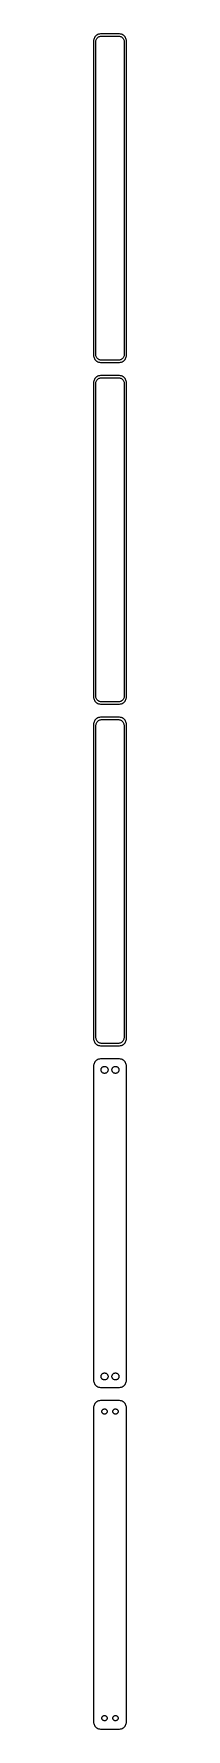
# Model space of a CAD drawing. Header units: metres. Extents: x -11 to 11, y 824 to 1984.
import ezdxf

# ---------------------------------------------------------------- set-up
doc = ezdxf.new("R2010")
doc.units = ezdxf.units.M

msp = doc.modelspace()

# ---------------------------------------------------------------- linework, layer by layer
for p, q in [((-11.2106, 1980.13), (-11.25, 1979.5)), ((-11.25, 1979.5), (-11.25, 1764.5)), ((-11.0929, 1980.74), (-11.2106, 1980.13)), ((-10.8989, 1981.34), (-11.0929, 1980.74)), ((-10.6315, 1981.91), (-10.8989, 1981.34)), ((-10.2951, 1982.44), (-10.6315, 1981.91)), ((-9.89484, 1982.92), (-10.2951, 1982.44)), ((-9.43712, 1983.35), (-9.89484, 1982.92)), ((-9.75, 1979), (-9.71844, 1979.5)), ((-9.75, 1765), (-9.75, 1979)), ((-9.71844, 1979.5), (-9.62433, 1979.99)), ((-9.62433, 1979.99), (-9.4691, 1980.47)), ((-9.4691, 1980.47), (-9.25522, 1980.93)), ((-8.92912, 1983.72), (-9.43712, 1983.35)), ((-9.25522, 1980.93), (-8.98605, 1981.35)), ((-8.98605, 1981.35), (-8.66586, 1981.74)), ((-8.37889, 1984.02), (-8.92912, 1983.72)), ((-8.66586, 1981.74), (-8.29968, 1982.08)), ((-7.79507, 1984.26), (-8.37889, 1984.02)), ((-8.29968, 1982.08), (-7.8933, 1982.38)), ((-7.8933, 1982.38), (-7.45311, 1982.62)), ((-7.1869, 1984.41), (-7.79507, 1984.26)), ((-7.45311, 1982.62), (-6.98605, 1982.8)), ((-6.56395, 1984.49), (-7.1869, 1984.41)), ((-6.98605, 1982.8), (-6.49951, 1982.93)), ((6.56395, 1984.49), (-6.56395, 1984.49)), ((-6.49951, 1982.93), (-6.00116, 1982.99)), ((-6.00116, 1982.99), (6.00116, 1982.99)), ((6.00116, 1982.99), (6.49951, 1982.93)), ((6.49951, 1982.93), (6.98605, 1982.8)), ((7.1869, 1984.41), (6.56395, 1984.49)), ((6.98605, 1982.8), (7.45311, 1982.62)), ((7.79507, 1984.26), (7.1869, 1984.41)), ((7.45311, 1982.62), (7.8933, 1982.38)), ((8.37889, 1984.02), (7.79507, 1984.26)), ((7.8933, 1982.38), (8.29968, 1982.08)), ((8.29968, 1982.08), (8.66586, 1981.74)), ((8.92912, 1983.72), (8.37889, 1984.02)), ((8.66586, 1981.74), (8.98605, 1981.35)), ((9.43712, 1983.35), (8.92912, 1983.72)), ((8.98605, 1981.35), (9.25522, 1980.93)), ((9.25522, 1980.93), (9.4691, 1980.47)), ((9.89484, 1982.92), (9.43712, 1983.35)), ((9.4691, 1980.47), (9.62433, 1979.99)), ((9.62433, 1979.99), (9.71844, 1979.5)), ((9.71844, 1979.5), (9.75, 1979)), ((9.75, 1979), (9.75, 1765)), ((10.2951, 1982.44), (9.89484, 1982.92)), ((10.6315, 1981.91), (10.2951, 1982.44)), ((10.8989, 1981.34), (10.6315, 1981.91)), ((11.0929, 1980.74), (10.8989, 1981.34)), ((11.2106, 1980.13), (11.0929, 1980.74)), ((11.25, 1979.5), (11.2106, 1980.13)), ((11.25, 1764.5), (11.25, 1979.5)), ((-9.71844, 1764.5), (-9.75, 1765)), ((9.75, 1765), (9.71844, 1764.5)), ((-11.25, 1764.5), (-11.2106, 1763.87)), ((-11.2106, 1763.87), (-11.0929, 1763.26)), ((-11.0929, 1763.26), (-10.8989, 1762.66)), ((-10.8989, 1762.66), (-10.6315, 1762.09)), ((-10.6315, 1762.09), (-10.2951, 1761.56)), ((-10.2951, 1761.56), (-9.89484, 1761.08)), ((-9.89484, 1761.08), (-9.43712, 1760.65)), ((-9.62433, 1764.01), (-9.71844, 1764.5)), ((-9.4691, 1763.53), (-9.62433, 1764.01)), ((-9.25522, 1763.07), (-9.4691, 1763.53)), ((-9.43712, 1760.65), (-8.92912, 1760.28)), ((-8.98605, 1762.65), (-9.25522, 1763.07)), ((-8.66586, 1762.26), (-8.98605, 1762.65)), ((-8.92912, 1760.28), (-8.37889, 1759.98)), ((-8.29968, 1761.92), (-8.66586, 1762.26)), ((-8.37889, 1759.98), (-7.79507, 1759.74)), ((-7.8933, 1761.62), (-8.29968, 1761.92)), ((-7.45311, 1761.38), (-7.8933, 1761.62)), ((-7.79507, 1759.74), (-7.1869, 1759.59)), ((-6.98605, 1761.2), (-7.45311, 1761.38)), ((-7.1869, 1759.59), (-6.56395, 1759.51)), ((-6.49951, 1761.07), (-6.98605, 1761.2)), ((-6.56395, 1759.51), (6.56395, 1759.51)), ((-6.00116, 1761.01), (-6.49951, 1761.07)), ((6.00116, 1761.01), (-6.00116, 1761.01)), ((6.49951, 1761.07), (6.00116, 1761.01)), ((6.98605, 1761.2), (6.49951, 1761.07)), ((6.56395, 1759.51), (7.1869, 1759.59)), ((7.45311, 1761.38), (6.98605, 1761.2)), ((7.1869, 1759.59), (7.79507, 1759.74)), ((7.8933, 1761.62), (7.45311, 1761.38)), ((7.79507, 1759.74), (8.37889, 1759.98)), ((8.29968, 1761.92), (7.8933, 1761.62)), ((8.66586, 1762.26), (8.29968, 1761.92)), ((8.37889, 1759.98), (8.92912, 1760.28)), ((8.98605, 1762.65), (8.66586, 1762.26)), ((8.92912, 1760.28), (9.43712, 1760.65)), ((9.25522, 1763.07), (8.98605, 1762.65)), ((9.4691, 1763.53), (9.25522, 1763.07)), ((9.43712, 1760.65), (9.89484, 1761.08)), ((9.62433, 1764.01), (9.4691, 1763.53)), ((9.71844, 1764.5), (9.62433, 1764.01)), ((9.89484, 1761.08), (10.2951, 1761.56)), ((10.2951, 1761.56), (10.6315, 1762.09)), ((10.6315, 1762.09), (10.8989, 1762.66)), ((10.8989, 1762.66), (11.0929, 1763.26)), ((11.0929, 1763.26), (11.2106, 1763.87)), ((11.2106, 1763.87), (11.25, 1764.5)), ((-11.2106, 1746.13), (-11.25, 1745.5)), ((-11.25, 1745.5), (-11.25, 1530.5)), ((-11.0929, 1746.74), (-11.2106, 1746.13)), ((-10.8989, 1747.34), (-11.0929, 1746.74)), ((-10.6315, 1747.91), (-10.8989, 1747.34)), ((-10.2951, 1748.44), (-10.6315, 1747.91)), ((-9.89484, 1748.92), (-10.2951, 1748.44)), ((-9.43712, 1749.35), (-9.89484, 1748.92)), ((-9.75, 1745), (-9.71844, 1745.5)), ((-9.75, 1531), (-9.75, 1745)), ((-9.71844, 1745.5), (-9.62433, 1745.99)), ((-9.62433, 1745.99), (-9.4691, 1746.47)), ((-9.4691, 1746.47), (-9.25522, 1746.93)), ((-8.92912, 1749.72), (-9.43712, 1749.35)), ((-9.25522, 1746.93), (-8.98605, 1747.35)), ((-8.98605, 1747.35), (-8.66586, 1747.74)), ((-8.37889, 1750.02), (-8.92912, 1749.72)), ((-8.66586, 1747.74), (-8.29968, 1748.08)), ((-7.79507, 1750.26), (-8.37889, 1750.02)), ((-8.29968, 1748.08), (-7.8933, 1748.38)), ((-7.8933, 1748.38), (-7.45311, 1748.62)), ((-7.1869, 1750.41), (-7.79507, 1750.26)), ((-7.45311, 1748.62), (-6.98605, 1748.8)), ((-6.56395, 1750.49), (-7.1869, 1750.41)), ((-6.98605, 1748.8), (-6.49951, 1748.93)), ((6.56395, 1750.49), (-6.56395, 1750.49)), ((-6.49951, 1748.93), (-6.00116, 1748.99)), ((-6.00116, 1748.99), (6.00116, 1748.99)), ((6.00116, 1748.99), (6.49951, 1748.93)), ((6.49951, 1748.93), (6.98605, 1748.8)), ((7.1869, 1750.41), (6.56395, 1750.49)), ((6.98605, 1748.8), (7.45311, 1748.62)), ((7.79507, 1750.26), (7.1869, 1750.41)), ((7.45311, 1748.62), (7.8933, 1748.38)), ((8.37889, 1750.02), (7.79507, 1750.26)), ((7.8933, 1748.38), (8.29968, 1748.08)), ((8.29968, 1748.08), (8.66586, 1747.74)), ((8.92912, 1749.72), (8.37889, 1750.02)), ((8.66586, 1747.74), (8.98605, 1747.35)), ((9.43712, 1749.35), (8.92912, 1749.72)), ((8.98605, 1747.35), (9.25522, 1746.93)), ((9.25522, 1746.93), (9.4691, 1746.47)), ((9.89484, 1748.92), (9.43712, 1749.35)), ((9.4691, 1746.47), (9.62433, 1745.99)), ((9.62433, 1745.99), (9.71844, 1745.5)), ((9.71844, 1745.5), (9.75, 1745)), ((9.75, 1745), (9.75, 1531)), ((10.2951, 1748.44), (9.89484, 1748.92)), ((10.6315, 1747.91), (10.2951, 1748.44)), ((10.8989, 1747.34), (10.6315, 1747.91)), ((11.0929, 1746.74), (10.8989, 1747.34)), ((11.2106, 1746.13), (11.0929, 1746.74)), ((11.25, 1745.5), (11.2106, 1746.13)), ((11.25, 1530.5), (11.25, 1745.5)), ((-11.25, 1530.5), (-11.2106, 1529.87)), ((-11.2106, 1529.87), (-11.0929, 1529.26)), ((-11.0929, 1529.26), (-10.8989, 1528.66)), ((-10.8989, 1528.66), (-10.6315, 1528.09)), ((-10.6315, 1528.09), (-10.2951, 1527.56)), ((-10.2951, 1527.56), (-9.89484, 1527.08)), ((-9.89484, 1527.08), (-9.43712, 1526.65)), ((-9.71844, 1530.5), (-9.75, 1531)), ((-9.62433, 1530.01), (-9.71844, 1530.5)), ((-9.4691, 1529.53), (-9.62433, 1530.01)), ((-9.25522, 1529.07), (-9.4691, 1529.53)), ((-9.43712, 1526.65), (-8.92912, 1526.28)), ((-8.98605, 1528.65), (-9.25522, 1529.07)), ((-8.66586, 1528.26), (-8.98605, 1528.65)), ((-8.92912, 1526.28), (-8.37889, 1525.98)), ((-8.29968, 1527.92), (-8.66586, 1528.26)), ((-8.37889, 1525.98), (-7.79507, 1525.74)), ((-7.8933, 1527.62), (-8.29968, 1527.92)), ((-7.45311, 1527.38), (-7.8933, 1527.62)), ((-7.79507, 1525.74), (-7.1869, 1525.59)), ((-6.98605, 1527.2), (-7.45311, 1527.38)), ((-7.1869, 1525.59), (-6.56395, 1525.51)), ((-6.49951, 1527.07), (-6.98605, 1527.2)), ((-6.56395, 1525.51), (6.56395, 1525.51)), ((-6.00116, 1527.01), (-6.49951, 1527.07)), ((6.00116, 1527.01), (-6.00116, 1527.01)), ((6.49951, 1527.07), (6.00116, 1527.01)), ((6.98605, 1527.2), (6.49951, 1527.07)), ((6.56395, 1525.51), (7.1869, 1525.59)), ((7.45311, 1527.38), (6.98605, 1527.2)), ((7.1869, 1525.59), (7.79507, 1525.74)), ((7.8933, 1527.62), (7.45311, 1527.38)), ((7.79507, 1525.74), (8.37889, 1525.98)), ((8.29968, 1527.92), (7.8933, 1527.62)), ((8.66586, 1528.26), (8.29968, 1527.92)), ((8.37889, 1525.98), (8.92912, 1526.28)), ((8.98605, 1528.65), (8.66586, 1528.26)), ((8.92912, 1526.28), (9.43712, 1526.65)), ((9.25522, 1529.07), (8.98605, 1528.65)), ((9.4691, 1529.53), (9.25522, 1529.07)), ((9.43712, 1526.65), (9.89484, 1527.08)), ((9.62433, 1530.01), (9.4691, 1529.53)), ((9.71844, 1530.5), (9.62433, 1530.01)), ((9.75, 1531), (9.71844, 1530.5)), ((9.89484, 1527.08), (10.2951, 1527.56)), ((10.2951, 1527.56), (10.6315, 1528.09)), ((10.6315, 1528.09), (10.8989, 1528.66)), ((10.8989, 1528.66), (11.0929, 1529.26)), ((11.0929, 1529.26), (11.2106, 1529.87)), ((11.2106, 1529.87), (11.25, 1530.5)), ((-11.2106, 1512.13), (-11.25, 1511.5)), ((-11.25, 1511.5), (-11.25, 1296.5)), ((-11.0929, 1512.74), (-11.2106, 1512.13)), ((-10.8989, 1513.34), (-11.0929, 1512.74)), ((-10.6315, 1513.91), (-10.8989, 1513.34)), ((-10.2951, 1514.44), (-10.6315, 1513.91)), ((-9.89484, 1514.92), (-10.2951, 1514.44)), ((-9.43712, 1515.35), (-9.89484, 1514.92)), ((-9.62262, 1511), (-9.59209, 1511.49)), ((-9.62262, 1297), (-9.62262, 1511)), ((-9.59209, 1511.49), (-9.50096, 1511.96)), ((-9.50096, 1511.96), (-9.35068, 1512.43)), ((-8.92912, 1515.72), (-9.43712, 1515.35)), ((-9.35068, 1512.43), (-9.1436, 1512.87)), ((-9.1436, 1512.87), (-8.88301, 1513.28)), ((-8.37889, 1516.02), (-8.92912, 1515.72)), ((-8.88301, 1513.28), (-8.57301, 1513.65)), ((-8.57301, 1513.65), (-8.21851, 1513.98)), ((-7.79507, 1516.26), (-8.37889, 1516.02)), ((-8.21851, 1513.98), (-7.82506, 1514.27)), ((-7.82506, 1514.27), (-7.39888, 1514.5)), ((-7.1869, 1516.41), (-7.79507, 1516.26)), ((-7.39888, 1514.5), (-6.9467, 1514.68)), ((-6.56395, 1516.49), (-7.1869, 1516.41)), ((-6.9467, 1514.68), (-6.47565, 1514.8)), ((6.56395, 1516.49), (-6.56395, 1516.49)), ((-6.47565, 1514.8), (-5.99316, 1514.86)), ((-5.99316, 1514.86), (5.99316, 1514.86)), ((5.99316, 1514.86), (6.47565, 1514.8)), ((6.47565, 1514.8), (6.9467, 1514.68)), ((7.1869, 1516.41), (6.56395, 1516.49)), ((6.9467, 1514.68), (7.39888, 1514.5)), ((7.79507, 1516.26), (7.1869, 1516.41)), ((7.39888, 1514.5), (7.82506, 1514.27)), ((8.37889, 1516.02), (7.79507, 1516.26)), ((7.82506, 1514.27), (8.21851, 1513.98)), ((8.21851, 1513.98), (8.57301, 1513.65)), ((8.92912, 1515.72), (8.37889, 1516.02)), ((8.57301, 1513.65), (8.88301, 1513.28)), ((8.88301, 1513.28), (9.1436, 1512.87)), ((9.43712, 1515.35), (8.92912, 1515.72)), ((9.1436, 1512.87), (9.35068, 1512.43)), ((9.35068, 1512.43), (9.50096, 1511.96)), ((9.89484, 1514.92), (9.43712, 1515.35)), ((9.50096, 1511.96), (9.59209, 1511.49)), ((9.59209, 1511.49), (9.62262, 1511)), ((9.62262, 1511), (9.62262, 1297)), ((10.2951, 1514.44), (9.89484, 1514.92)), ((10.6315, 1513.91), (10.2951, 1514.44)), ((10.8989, 1513.34), (10.6315, 1513.91)), ((11.0929, 1512.74), (10.8989, 1513.34)), ((11.2106, 1512.13), (11.0929, 1512.74)), ((11.25, 1511.5), (11.2106, 1512.13)), ((11.25, 1296.5), (11.25, 1511.5)), ((-11.25, 1296.5), (-11.2106, 1295.87)), ((-11.2106, 1295.87), (-11.0929, 1295.26)), ((-11.0929, 1295.26), (-10.8989, 1294.66)), ((-10.8989, 1294.66), (-10.6315, 1294.09)), ((-10.6315, 1294.09), (-10.2951, 1293.56)), ((-10.2951, 1293.56), (-9.89484, 1293.08)), ((-9.89484, 1293.08), (-9.43712, 1292.65)), ((-9.59209, 1296.51), (-9.62262, 1297)), ((-9.50096, 1296.04), (-9.59209, 1296.51)), ((-9.35068, 1295.57), (-9.50096, 1296.04)), ((-9.43712, 1292.65), (-8.92912, 1292.28)), ((-9.1436, 1295.13), (-9.35068, 1295.57)), ((-8.88301, 1294.72), (-9.1436, 1295.13)), ((-8.92912, 1292.28), (-8.37889, 1291.98)), ((-8.57301, 1294.35), (-8.88301, 1294.72)), ((-8.21851, 1294.02), (-8.57301, 1294.35)), ((-8.37889, 1291.98), (-7.79507, 1291.74)), ((-7.82506, 1293.73), (-8.21851, 1294.02)), ((-7.39888, 1293.5), (-7.82506, 1293.73)), ((-7.79507, 1291.74), (-7.1869, 1291.59)), ((-6.9467, 1293.32), (-7.39888, 1293.5)), ((-7.1869, 1291.59), (-6.56395, 1291.51)), ((-6.47565, 1293.2), (-6.9467, 1293.32)), ((-6.56395, 1291.51), (6.56395, 1291.51)), ((-5.99316, 1293.14), (-6.47565, 1293.2)), ((5.99316, 1293.14), (-5.99316, 1293.14)), ((6.47565, 1293.2), (5.99316, 1293.14)), ((6.9467, 1293.32), (6.47565, 1293.2)), ((6.56395, 1291.51), (7.1869, 1291.59)), ((7.39888, 1293.5), (6.9467, 1293.32)), ((7.1869, 1291.59), (7.79507, 1291.74)), ((7.82506, 1293.73), (7.39888, 1293.5)), ((7.79507, 1291.74), (8.37889, 1291.98)), ((8.21851, 1294.02), (7.82506, 1293.73)), ((8.57301, 1294.35), (8.21851, 1294.02)), ((8.37889, 1291.98), (8.92912, 1292.28)), ((8.88301, 1294.72), (8.57301, 1294.35)), ((9.1436, 1295.13), (8.88301, 1294.72)), ((8.92912, 1292.28), (9.43712, 1292.65)), ((9.35068, 1295.57), (9.1436, 1295.13)), ((9.50096, 1296.04), (9.35068, 1295.57)), ((9.43712, 1292.65), (9.89484, 1293.08)), ((9.59209, 1296.51), (9.50096, 1296.04)), ((9.62262, 1297), (9.59209, 1296.51)), ((9.89484, 1293.08), (10.2951, 1293.56)), ((10.2951, 1293.56), (10.6315, 1294.09)), ((10.6315, 1294.09), (10.8989, 1294.66)), ((10.8989, 1294.66), (11.0929, 1295.26)), ((11.0929, 1295.26), (11.2106, 1295.87)), ((11.2106, 1295.87), (11.25, 1296.5)), ((-11.2106, 1278.13), (-11.25, 1277.5)), ((-11.25, 1277.5), (-11.25, 1062.5)), ((-11.0929, 1278.74), (-11.2106, 1278.13)), ((-10.8989, 1279.34), (-11.0929, 1278.74)), ((-10.6315, 1279.91), (-10.8989, 1279.34)), ((-10.2951, 1280.44), (-10.6315, 1279.91)), ((-9.89484, 1280.92), (-10.2951, 1280.44)), ((-9.43712, 1281.35), (-9.89484, 1280.92)), ((-8.92912, 1281.72), (-9.43712, 1281.35)), ((-8.37889, 1282.02), (-8.92912, 1281.72)), ((-7.79507, 1282.26), (-8.37889, 1282.02)), ((-7.1869, 1282.41), (-7.79507, 1282.26)), ((-6.56395, 1282.49), (-7.1869, 1282.41)), ((6.56395, 1282.49), (-6.56395, 1282.49)), ((-5.03598, 1277.03), (-4.77187, 1277.17)), ((-4.77187, 1277.17), (-4.49164, 1277.28)), ((-4.49164, 1277.28), (-4.19971, 1277.36)), ((-4.19971, 1277.36), (-3.9007, 1277.4)), ((-3.9007, 1277.4), (-3.59929, 1277.4)), ((-3.59929, 1277.4), (-3.30028, 1277.36)), ((-3.30028, 1277.36), (-3.00835, 1277.28)), ((-3.00835, 1277.28), (-2.72812, 1277.17)), ((-2.72812, 1277.17), (-2.464, 1277.03)), ((2.464, 1277.03), (2.72812, 1277.17)), ((2.72812, 1277.17), (3.00835, 1277.28)), ((3.00835, 1277.28), (3.30028, 1277.36)), ((3.30028, 1277.36), (3.59929, 1277.4)), ((3.59929, 1277.4), (3.9007, 1277.4)), ((3.9007, 1277.4), (4.19971, 1277.36)), ((4.19971, 1277.36), (4.49164, 1277.28)), ((4.49164, 1277.28), (4.77187, 1277.17)), ((4.77187, 1277.17), (5.03598, 1277.03)), ((7.1869, 1282.41), (6.56395, 1282.49)), ((7.79507, 1282.26), (7.1869, 1282.41)), ((8.37889, 1282.02), (7.79507, 1282.26)), ((8.92912, 1281.72), (8.37889, 1282.02)), ((9.43712, 1281.35), (8.92912, 1281.72)), ((9.89484, 1280.92), (9.43712, 1281.35)), ((10.2951, 1280.44), (9.89484, 1280.92)), ((10.6315, 1279.91), (10.2951, 1280.44)), ((10.8989, 1279.34), (10.6315, 1279.91)), ((11.0929, 1278.74), (10.8989, 1279.34)), ((11.2106, 1278.13), (11.0929, 1278.74)), ((11.25, 1277.5), (11.2106, 1278.13)), ((11.25, 1062.5), (11.25, 1277.5)), ((-6.14999, 1275), (-6.13107, 1275.3)), ((-6.13107, 1274.7), (-6.14999, 1275)), ((-6.13107, 1275.3), (-6.07458, 1275.6)), ((-6.07458, 1274.4), (-6.13107, 1274.7)), ((-6.07458, 1275.6), (-5.98146, 1275.88)), ((-5.98146, 1274.12), (-6.07458, 1274.4)), ((-5.98146, 1275.88), (-5.85313, 1276.16)), ((-5.85313, 1273.84), (-5.98146, 1274.12)), ((-5.85313, 1276.16), (-5.69164, 1276.41)), ((-5.69164, 1273.59), (-5.85313, 1273.84)), ((-5.69164, 1276.41), (-5.49951, 1276.64)), ((-5.49951, 1273.36), (-5.69164, 1273.59)), ((-5.49951, 1276.64), (-5.27982, 1276.85)), ((-5.27982, 1273.15), (-5.49951, 1273.36)), ((-5.27982, 1276.85), (-5.03598, 1277.03)), ((-5.03598, 1272.97), (-5.27982, 1273.15)), ((-4.77187, 1272.83), (-5.03598, 1272.97)), ((-4.49164, 1272.72), (-4.77187, 1272.83)), ((-4.19971, 1272.64), (-4.49164, 1272.72)), ((-3.9007, 1272.6), (-4.19971, 1272.64)), ((-3.59929, 1272.6), (-3.9007, 1272.6)), ((-3.30028, 1272.64), (-3.59929, 1272.6)), ((-3.00835, 1272.72), (-3.30028, 1272.64)), ((-2.72812, 1272.83), (-3.00835, 1272.72)), ((-2.464, 1272.97), (-2.72812, 1272.83)), ((-2.464, 1277.03), (-2.22017, 1276.85)), ((-2.22017, 1273.15), (-2.464, 1272.97)), ((-2.22017, 1276.85), (-2.00047, 1276.64)), ((-2.00047, 1273.36), (-2.22017, 1273.15)), ((-2.00047, 1276.64), (-1.80835, 1276.41)), ((-1.80835, 1273.59), (-2.00047, 1273.36)), ((-1.80835, 1276.41), (-1.64685, 1276.16)), ((-1.64685, 1273.84), (-1.80835, 1273.59)), ((-1.64685, 1276.16), (-1.51852, 1275.88)), ((-1.51852, 1274.12), (-1.64685, 1273.84)), ((-1.51852, 1275.88), (-1.4254, 1275.6)), ((-1.4254, 1274.4), (-1.51852, 1274.12)), ((-1.4254, 1275.6), (-1.36891, 1275.3)), ((-1.36891, 1274.7), (-1.4254, 1274.4)), ((-1.36891, 1275.3), (-1.34999, 1275)), ((-1.34999, 1275), (-1.36891, 1274.7)), ((1.34999, 1275), (1.36891, 1275.3)), ((1.36891, 1274.7), (1.34999, 1275)), ((1.36891, 1275.3), (1.4254, 1275.6)), ((1.4254, 1274.4), (1.36891, 1274.7)), ((1.4254, 1275.6), (1.51852, 1275.88)), ((1.51852, 1274.12), (1.4254, 1274.4)), ((1.51852, 1275.88), (1.64685, 1276.16)), ((1.64685, 1273.84), (1.51852, 1274.12)), ((1.64685, 1276.16), (1.80835, 1276.41)), ((1.80835, 1273.59), (1.64685, 1273.84)), ((1.80835, 1276.41), (2.00047, 1276.64)), ((2.00047, 1273.36), (1.80835, 1273.59)), ((2.00047, 1276.64), (2.22017, 1276.85)), ((2.22017, 1273.15), (2.00047, 1273.36)), ((2.22017, 1276.85), (2.464, 1277.03)), ((2.464, 1272.97), (2.22017, 1273.15)), ((2.72812, 1272.83), (2.464, 1272.97)), ((3.00835, 1272.72), (2.72812, 1272.83)), ((3.30028, 1272.64), (3.00835, 1272.72)), ((3.59929, 1272.6), (3.30028, 1272.64)), ((3.9007, 1272.6), (3.59929, 1272.6)), ((4.19971, 1272.64), (3.9007, 1272.6)), ((4.49164, 1272.72), (4.19971, 1272.64)), ((4.77187, 1272.83), (4.49164, 1272.72)), ((5.03598, 1272.97), (4.77187, 1272.83)), ((5.03598, 1277.03), (5.27982, 1276.85)), ((5.27982, 1273.15), (5.03598, 1272.97)), ((5.27982, 1276.85), (5.49951, 1276.64)), ((5.49951, 1273.36), (5.27982, 1273.15)), ((5.49951, 1276.64), (5.69164, 1276.41)), ((5.69164, 1273.59), (5.49951, 1273.36)), ((5.69164, 1276.41), (5.85313, 1276.16)), ((5.85313, 1273.84), (5.69164, 1273.59)), ((5.85313, 1276.16), (5.98146, 1275.88)), ((5.98146, 1274.12), (5.85313, 1273.84)), ((5.98146, 1275.88), (6.07458, 1275.6)), ((6.07458, 1274.4), (5.98146, 1274.12)), ((6.07458, 1275.6), (6.13107, 1275.3)), ((6.13107, 1274.7), (6.07458, 1274.4)), ((6.13107, 1275.3), (6.14999, 1275)), ((6.14999, 1275), (6.13107, 1274.7)), ((-11.25, 1062.5), (-11.2106, 1061.87)), ((-11.2106, 1061.87), (-11.0929, 1061.26)), ((-11.0929, 1061.26), (-10.8989, 1060.66)), ((-10.8989, 1060.66), (-10.6315, 1060.09)), ((-10.6315, 1060.09), (-10.2951, 1059.56)), ((-10.2951, 1059.56), (-9.89484, 1059.08)), ((-9.89484, 1059.08), (-9.43712, 1058.65)), ((-9.43712, 1058.65), (-8.92912, 1058.28)), ((-8.92912, 1058.28), (-8.37889, 1057.98)), ((-8.37889, 1057.98), (-7.79507, 1057.74)), ((-7.79507, 1057.74), (-7.1869, 1057.59)), ((-7.1869, 1057.59), (-6.56395, 1057.51)), ((-6.56395, 1057.51), (6.56395, 1057.51)), ((-6.14999, 1065), (-6.13107, 1065.3)), ((-6.13107, 1064.7), (-6.14999, 1065)), ((-6.13107, 1065.3), (-6.07458, 1065.6)), ((-6.07458, 1064.4), (-6.13107, 1064.7)), ((-6.07458, 1065.6), (-5.98146, 1065.88)), ((-5.98146, 1064.12), (-6.07458, 1064.4)), ((-5.98146, 1065.88), (-5.85313, 1066.16)), ((-5.85313, 1063.84), (-5.98146, 1064.12)), ((-5.85313, 1066.16), (-5.69164, 1066.41)), ((-5.69164, 1063.59), (-5.85313, 1063.84)), ((-5.69164, 1066.41), (-5.49951, 1066.64)), ((-5.49951, 1063.36), (-5.69164, 1063.59)), ((-5.49951, 1066.64), (-5.27982, 1066.85)), ((-5.27982, 1063.15), (-5.49951, 1063.36)), ((-5.27982, 1066.85), (-5.03598, 1067.03)), ((-5.03598, 1062.97), (-5.27982, 1063.15)), ((-5.03598, 1067.03), (-4.77187, 1067.17)), ((-4.77187, 1062.83), (-5.03598, 1062.97)), ((-4.77187, 1067.17), (-4.49164, 1067.28)), ((-4.49164, 1062.72), (-4.77187, 1062.83)), ((-4.49164, 1067.28), (-4.19971, 1067.36)), ((-4.19971, 1062.64), (-4.49164, 1062.72)), ((-4.19971, 1067.36), (-3.9007, 1067.4)), ((-3.9007, 1062.6), (-4.19971, 1062.64)), ((-3.9007, 1067.4), (-3.59929, 1067.4)), ((-3.59929, 1062.6), (-3.9007, 1062.6)), ((-3.59929, 1067.4), (-3.30028, 1067.36)), ((-3.30028, 1062.64), (-3.59929, 1062.6)), ((-3.30028, 1067.36), (-3.00835, 1067.28)), ((-3.00835, 1062.72), (-3.30028, 1062.64)), ((-3.00835, 1067.28), (-2.72812, 1067.17)), ((-2.72812, 1062.83), (-3.00835, 1062.72)), ((-2.72812, 1067.17), (-2.464, 1067.03)), ((-2.464, 1062.97), (-2.72812, 1062.83)), ((-2.464, 1067.03), (-2.22017, 1066.85)), ((-2.22017, 1063.15), (-2.464, 1062.97)), ((-2.22017, 1066.85), (-2.00047, 1066.64)), ((-2.00047, 1063.36), (-2.22017, 1063.15)), ((-2.00047, 1066.64), (-1.80835, 1066.41)), ((-1.80835, 1063.59), (-2.00047, 1063.36)), ((-1.80835, 1066.41), (-1.64685, 1066.16)), ((-1.64685, 1063.84), (-1.80835, 1063.59)), ((-1.64685, 1066.16), (-1.51852, 1065.88)), ((-1.51852, 1064.12), (-1.64685, 1063.84)), ((-1.51852, 1065.88), (-1.4254, 1065.6)), ((-1.4254, 1064.4), (-1.51852, 1064.12)), ((-1.4254, 1065.6), (-1.36891, 1065.3)), ((-1.36891, 1064.7), (-1.4254, 1064.4)), ((-1.36891, 1065.3), (-1.34999, 1065)), ((-1.34999, 1065), (-1.36891, 1064.7)), ((1.34999, 1065), (1.36891, 1065.3)), ((1.36891, 1064.7), (1.34999, 1065)), ((1.36891, 1065.3), (1.4254, 1065.6)), ((1.4254, 1064.4), (1.36891, 1064.7)), ((1.4254, 1065.6), (1.51852, 1065.88)), ((1.51852, 1064.12), (1.4254, 1064.4)), ((1.51852, 1065.88), (1.64685, 1066.16)), ((1.64685, 1063.84), (1.51852, 1064.12)), ((1.64685, 1066.16), (1.80835, 1066.41)), ((1.80835, 1063.59), (1.64685, 1063.84)), ((1.80835, 1066.41), (2.00047, 1066.64)), ((2.00047, 1063.36), (1.80835, 1063.59)), ((2.00047, 1066.64), (2.22017, 1066.85)), ((2.22017, 1063.15), (2.00047, 1063.36)), ((2.22017, 1066.85), (2.464, 1067.03)), ((2.464, 1062.97), (2.22017, 1063.15)), ((2.464, 1067.03), (2.72812, 1067.17)), ((2.72812, 1062.83), (2.464, 1062.97)), ((2.72812, 1067.17), (3.00835, 1067.28)), ((3.00835, 1062.72), (2.72812, 1062.83)), ((3.00835, 1067.28), (3.30028, 1067.36)), ((3.30028, 1062.64), (3.00835, 1062.72)), ((3.30028, 1067.36), (3.59929, 1067.4)), ((3.59929, 1062.6), (3.30028, 1062.64)), ((3.59929, 1067.4), (3.9007, 1067.4)), ((3.9007, 1062.6), (3.59929, 1062.6)), ((3.9007, 1067.4), (4.19971, 1067.36)), ((4.19971, 1062.64), (3.9007, 1062.6)), ((4.19971, 1067.36), (4.49164, 1067.28)), ((4.49164, 1062.72), (4.19971, 1062.64)), ((4.49164, 1067.28), (4.77187, 1067.17)), ((4.77187, 1062.83), (4.49164, 1062.72)), ((4.77187, 1067.17), (5.03598, 1067.03)), ((5.03598, 1062.97), (4.77187, 1062.83)), ((5.03598, 1067.03), (5.27982, 1066.85)), ((5.27982, 1063.15), (5.03598, 1062.97)), ((5.27982, 1066.85), (5.49951, 1066.64)), ((5.49951, 1063.36), (5.27982, 1063.15)), ((5.49951, 1066.64), (5.69164, 1066.41)), ((5.69164, 1063.59), (5.49951, 1063.36)), ((5.69164, 1066.41), (5.85313, 1066.16)), ((5.85313, 1063.84), (5.69164, 1063.59)), ((5.85313, 1066.16), (5.98146, 1065.88)), ((5.98146, 1064.12), (5.85313, 1063.84)), ((5.98146, 1065.88), (6.07458, 1065.6)), ((6.07458, 1064.4), (5.98146, 1064.12)), ((6.07458, 1065.6), (6.13107, 1065.3)), ((6.13107, 1064.7), (6.07458, 1064.4)), ((6.13107, 1065.3), (6.14999, 1065)), ((6.14999, 1065), (6.13107, 1064.7)), ((6.56395, 1057.51), (7.1869, 1057.59)), ((7.1869, 1057.59), (7.79507, 1057.74)), ((7.79507, 1057.74), (8.37889, 1057.98)), ((8.37889, 1057.98), (8.92912, 1058.28)), ((8.92912, 1058.28), (9.43712, 1058.65)), ((9.43712, 1058.65), (9.89484, 1059.08)), ((9.89484, 1059.08), (10.2951, 1059.56)), ((10.2951, 1059.56), (10.6315, 1060.09)), ((10.6315, 1060.09), (10.8989, 1060.66)), ((10.8989, 1060.66), (11.0929, 1061.26)), ((11.0929, 1061.26), (11.2106, 1061.87)), ((11.2106, 1061.87), (11.25, 1062.5)), ((-10.8989, 1045.34), (-11.0929, 1044.74)), ((-10.6315, 1045.91), (-10.8989, 1045.34)), ((-10.2951, 1046.44), (-10.6315, 1045.91)), ((-9.89484, 1046.92), (-10.2951, 1046.44)), ((-9.43712, 1047.35), (-9.89484, 1046.92)), ((-8.92912, 1047.72), (-9.43712, 1047.35)), ((-8.37889, 1048.02), (-8.92912, 1047.72)), ((-7.79507, 1048.26), (-8.37889, 1048.02)), ((-7.1869, 1048.41), (-7.79507, 1048.26)), ((-6.56395, 1048.49), (-7.1869, 1048.41)), ((6.56395, 1048.49), (-6.56395, 1048.49)), ((7.1869, 1048.41), (6.56395, 1048.49)), ((7.79507, 1048.26), (7.1869, 1048.41)), ((8.37889, 1048.02), (7.79507, 1048.26)), ((8.92912, 1047.72), (8.37889, 1048.02)), ((9.43712, 1047.35), (8.92912, 1047.72)), ((9.89484, 1046.92), (9.43712, 1047.35)), ((10.2951, 1046.44), (9.89484, 1046.92)), ((10.6315, 1045.91), (10.2951, 1046.44)), ((10.8989, 1045.34), (10.6315, 1045.91)), ((11.0929, 1044.74), (10.8989, 1045.34)), ((-11.2106, 1044.13), (-11.25, 1043.5)), ((-11.25, 1043.5), (-11.25, 828.5)), ((-11.0929, 1044.74), (-11.2106, 1044.13)), ((-5.54999, 1041), (-5.5358, 1041.23)), ((-5.5358, 1040.77), (-5.54999, 1041)), ((-5.5358, 1041.23), (-5.49344, 1041.45)), ((-5.49344, 1040.55), (-5.5358, 1040.77)), ((-5.49344, 1041.45), (-5.42358, 1041.66)), ((-5.42358, 1040.34), (-5.49344, 1040.55)), ((-5.42358, 1041.66), (-5.32735, 1041.87)), ((-5.32735, 1040.13), (-5.42358, 1040.34)), ((-5.32735, 1041.87), (-5.20622, 1042.06)), ((-5.20622, 1039.94), (-5.32735, 1040.13)), ((-5.20622, 1042.06), (-5.06213, 1042.23)), ((-5.06213, 1039.77), (-5.20622, 1039.94)), ((-5.06213, 1042.23), (-4.89735, 1042.39)), ((-4.89735, 1039.61), (-5.06213, 1039.77)), ((-4.89735, 1042.39), (-4.71448, 1042.52)), ((-4.71448, 1039.48), (-4.89735, 1039.61)), ((-4.71448, 1042.52), (-4.51639, 1042.63)), ((-4.51639, 1039.37), (-4.71448, 1039.48)), ((-4.51639, 1042.63), (-4.30623, 1042.71)), ((-4.30623, 1039.29), (-4.51639, 1039.37)), ((-4.30623, 1042.71), (-4.08728, 1042.77)), ((-4.08728, 1039.23), (-4.30623, 1039.29)), ((-4.08728, 1042.77), (-3.86302, 1042.8)), ((-3.86302, 1039.2), (-4.08728, 1039.23)), ((-3.86302, 1042.8), (-3.63696, 1042.8)), ((-3.63696, 1039.2), (-3.86302, 1039.2)), ((-3.63696, 1042.8), (-3.4127, 1042.77)), ((-3.4127, 1039.23), (-3.63696, 1039.2)), ((-3.4127, 1042.77), (-3.19376, 1042.71)), ((-3.19376, 1039.29), (-3.4127, 1039.23)), ((-3.19376, 1042.71), (-2.9836, 1042.63)), ((-2.9836, 1039.37), (-3.19376, 1039.29)), ((-2.9836, 1042.63), (-2.78551, 1042.52)), ((-2.78551, 1039.48), (-2.9836, 1039.37)), ((-2.78551, 1042.52), (-2.60263, 1042.39)), ((-2.60263, 1039.61), (-2.78551, 1039.48)), ((-2.60263, 1042.39), (-2.43785, 1042.23)), ((-2.43785, 1039.77), (-2.60263, 1039.61)), ((-2.43785, 1042.23), (-2.29376, 1042.06)), ((-2.29376, 1039.94), (-2.43785, 1039.77)), ((-2.29376, 1042.06), (-2.17264, 1041.87)), ((-2.17264, 1040.13), (-2.29376, 1039.94)), ((-2.17264, 1041.87), (-2.0764, 1041.66)), ((-2.0764, 1040.34), (-2.17264, 1040.13)), ((-2.0764, 1041.66), (-2.00655, 1041.45)), ((-2.00655, 1040.55), (-2.0764, 1040.34)), ((-2.00655, 1041.45), (-1.96419, 1041.23)), ((-1.96419, 1040.77), (-2.00655, 1040.55)), ((-1.96419, 1041.23), (-1.95, 1041)), ((-1.95, 1041), (-1.96419, 1040.77)), ((1.95, 1041), (1.96419, 1041.23)), ((1.96419, 1040.77), (1.95, 1041)), ((1.96419, 1041.23), (2.00655, 1041.45)), ((2.00655, 1040.55), (1.96419, 1040.77)), ((2.00655, 1041.45), (2.0764, 1041.66)), ((2.0764, 1040.34), (2.00655, 1040.55)), ((2.0764, 1041.66), (2.17264, 1041.87)), ((2.17264, 1040.13), (2.0764, 1040.34)), ((2.17264, 1041.87), (2.29376, 1042.06)), ((2.29376, 1039.94), (2.17264, 1040.13)), ((2.29376, 1042.06), (2.43785, 1042.23)), ((2.43785, 1039.77), (2.29376, 1039.94)), ((2.43785, 1042.23), (2.60263, 1042.39)), ((2.60263, 1039.61), (2.43785, 1039.77)), ((2.60263, 1042.39), (2.78551, 1042.52)), ((2.78551, 1039.48), (2.60263, 1039.61)), ((2.78551, 1042.52), (2.9836, 1042.63)), ((2.9836, 1039.37), (2.78551, 1039.48)), ((2.9836, 1042.63), (3.19376, 1042.71)), ((3.19376, 1039.29), (2.9836, 1039.37)), ((3.19376, 1042.71), (3.4127, 1042.77)), ((3.4127, 1039.23), (3.19376, 1039.29)), ((3.4127, 1042.77), (3.63696, 1042.8)), ((3.63696, 1039.2), (3.4127, 1039.23)), ((3.63696, 1042.8), (3.86302, 1042.8)), ((3.86302, 1039.2), (3.63696, 1039.2)), ((3.86302, 1042.8), (4.08728, 1042.77)), ((4.08728, 1039.23), (3.86302, 1039.2)), ((4.08728, 1042.77), (4.30623, 1042.71)), ((4.30623, 1039.29), (4.08728, 1039.23)), ((4.30623, 1042.71), (4.51639, 1042.63)), ((4.51639, 1039.37), (4.30623, 1039.29)), ((4.51639, 1042.63), (4.71448, 1042.52)), ((4.71448, 1039.48), (4.51639, 1039.37)), ((4.71448, 1042.52), (4.89735, 1042.39)), ((4.89735, 1039.61), (4.71448, 1039.48)), ((4.89735, 1042.39), (5.06213, 1042.23)), ((5.06213, 1039.77), (4.89735, 1039.61)), ((5.06213, 1042.23), (5.20622, 1042.06)), ((5.20622, 1039.94), (5.06213, 1039.77)), ((5.20622, 1042.06), (5.32735, 1041.87)), ((5.32735, 1040.13), (5.20622, 1039.94)), ((5.32735, 1041.87), (5.42358, 1041.66)), ((5.42358, 1040.34), (5.32735, 1040.13)), ((5.42358, 1041.66), (5.49344, 1041.45)), ((5.49344, 1040.55), (5.42358, 1040.34)), ((5.49344, 1041.45), (5.5358, 1041.23)), ((5.5358, 1040.77), (5.49344, 1040.55)), ((5.5358, 1041.23), (5.54999, 1041)), ((5.54999, 1041), (5.5358, 1040.77)), ((11.2106, 1044.13), (11.0929, 1044.74)), ((11.25, 1043.5), (11.2106, 1044.13)), ((11.25, 828.5), (11.25, 1043.5)), ((-11.25, 828.5), (-11.2106, 827.873)), ((-11.2106, 827.873), (-11.0929, 827.257)), ((-11.0929, 827.257), (-10.8989, 826.659)), ((-10.8989, 826.659), (-10.6315, 826.091)), ((-10.6315, 826.091), (-10.2951, 825.561)), ((-10.2951, 825.561), (-9.89484, 825.077)), ((-9.89484, 825.077), (-9.43712, 824.647)), ((-9.43712, 824.647), (-8.92912, 824.278)), ((-5.54999, 831), (-5.5358, 831.226)), ((-5.5358, 830.774), (-5.54999, 831)), ((-5.5358, 831.226), (-5.49344, 831.448)), ((-5.49344, 830.552), (-5.5358, 830.774)), ((-5.49344, 831.448), (-5.42358, 831.663)), ((-5.42358, 830.337), (-5.49344, 830.552)), ((-5.42358, 831.663), (-5.32735, 831.867)), ((-5.32735, 830.133), (-5.42358, 830.337)), ((-5.32735, 831.867), (-5.20622, 832.058)), ((-5.20622, 829.942), (-5.32735, 830.133)), ((-5.20622, 832.058), (-5.06213, 832.232)), ((-5.06213, 829.768), (-5.20622, 829.942)), ((-5.06213, 832.232), (-4.89735, 832.387)), ((-4.89735, 829.613), (-5.06213, 829.768)), ((-4.89735, 832.387), (-4.71448, 832.52)), ((-4.71448, 829.48), (-4.89735, 829.613)), ((-4.71448, 832.52), (-4.51639, 832.629)), ((-4.51639, 829.371), (-4.71448, 829.48)), ((-4.51639, 832.629), (-4.30623, 832.712)), ((-4.30623, 829.288), (-4.51639, 829.371)), ((-4.30623, 832.712), (-4.08728, 832.768)), ((-4.08728, 829.232), (-4.30623, 829.288)), ((-4.08728, 832.768), (-3.86302, 832.796)), ((-3.86302, 829.204), (-4.08728, 829.232)), ((-3.86302, 832.796), (-3.63696, 832.796)), ((-3.63696, 829.204), (-3.86302, 829.204)), ((-3.63696, 832.796), (-3.4127, 832.768)), ((-3.4127, 829.232), (-3.63696, 829.204)), ((-3.4127, 832.768), (-3.19376, 832.712)), ((-3.19376, 829.288), (-3.4127, 829.232)), ((-3.19376, 832.712), (-2.9836, 832.629)), ((-2.9836, 829.371), (-3.19376, 829.288)), ((-2.9836, 832.629), (-2.78551, 832.52)), ((-2.78551, 829.48), (-2.9836, 829.371)), ((-2.78551, 832.52), (-2.60263, 832.387)), ((-2.60263, 829.613), (-2.78551, 829.48)), ((-2.60263, 832.387), (-2.43785, 832.232)), ((-2.43785, 829.768), (-2.60263, 829.613)), ((-2.43785, 832.232), (-2.29376, 832.058)), ((-2.29376, 829.942), (-2.43785, 829.768)), ((-2.29376, 832.058), (-2.17264, 831.867)), ((-2.17264, 830.133), (-2.29376, 829.942)), ((-2.17264, 831.867), (-2.0764, 831.663)), ((-2.0764, 830.337), (-2.17264, 830.133)), ((-2.0764, 831.663), (-2.00655, 831.448)), ((-2.00655, 830.552), (-2.0764, 830.337)), ((-2.00655, 831.448), (-1.96419, 831.226)), ((-1.96419, 830.774), (-2.00655, 830.552)), ((-1.96419, 831.226), (-1.95, 831)), ((-1.95, 831), (-1.96419, 830.774)), ((1.95, 831), (1.96419, 831.226)), ((1.96419, 830.774), (1.95, 831)), ((1.96419, 831.226), (2.00655, 831.448)), ((2.00655, 830.552), (1.96419, 830.774)), ((2.00655, 831.448), (2.0764, 831.663)), ((2.0764, 830.337), (2.00655, 830.552)), ((2.0764, 831.663), (2.17264, 831.867)), ((2.17264, 830.133), (2.0764, 830.337)), ((2.17264, 831.867), (2.29376, 832.058)), ((2.29376, 829.942), (2.17264, 830.133)), ((2.29376, 832.058), (2.43785, 832.232)), ((2.43785, 829.768), (2.29376, 829.942)), ((2.43785, 832.232), (2.60263, 832.387)), ((2.60263, 829.613), (2.43785, 829.768)), ((2.60263, 832.387), (2.78551, 832.52)), ((2.78551, 829.48), (2.60263, 829.613)), ((2.78551, 832.52), (2.9836, 832.629)), ((2.9836, 829.371), (2.78551, 829.48)), ((2.9836, 832.629), (3.19376, 832.712)), ((3.19376, 829.288), (2.9836, 829.371)), ((3.19376, 832.712), (3.4127, 832.768)), ((3.4127, 829.232), (3.19376, 829.288)), ((3.4127, 832.768), (3.63696, 832.796)), ((3.63696, 829.204), (3.4127, 829.232)), ((3.63696, 832.796), (3.86302, 832.796)), ((3.86302, 829.204), (3.63696, 829.204)), ((3.86302, 832.796), (4.08728, 832.768)), ((4.08728, 829.232), (3.86302, 829.204)), ((4.08728, 832.768), (4.30623, 832.712)), ((4.30623, 829.288), (4.08728, 829.232)), ((4.30623, 832.712), (4.51639, 832.629)), ((4.51639, 829.371), (4.30623, 829.288)), ((4.51639, 832.629), (4.71448, 832.52)), ((4.71448, 829.48), (4.51639, 829.371)), ((4.71448, 832.52), (4.89735, 832.387)), ((4.89735, 829.613), (4.71448, 829.48)), ((4.89735, 832.387), (5.06213, 832.232)), ((5.06213, 829.768), (4.89735, 829.613)), ((5.06213, 832.232), (5.20622, 832.058)), ((5.20622, 829.942), (5.06213, 829.768)), ((5.20622, 832.058), (5.32735, 831.867)), ((5.32735, 830.133), (5.20622, 829.942)), ((5.32735, 831.867), (5.42358, 831.663)), ((5.42358, 830.337), (5.32735, 830.133)), ((5.42358, 831.663), (5.49344, 831.448)), ((5.49344, 830.552), (5.42358, 830.337)), ((5.49344, 831.448), (5.5358, 831.226)), ((5.5358, 830.774), (5.49344, 830.552)), ((5.5358, 831.226), (5.54999, 831)), ((5.54999, 831), (5.5358, 830.774)), ((8.92912, 824.278), (9.43712, 824.647)), ((9.43712, 824.647), (9.89484, 825.077)), ((9.89484, 825.077), (10.2951, 825.561)), ((10.2951, 825.561), (10.6315, 826.091)), ((10.6315, 826.091), (10.8989, 826.659)), ((10.8989, 826.659), (11.0929, 827.257)), ((11.0929, 827.257), (11.2106, 827.873)), ((11.2106, 827.873), (11.25, 828.5)), ((-8.92912, 824.278), (-8.37889, 823.976)), ((-8.37889, 823.976), (-7.79507, 823.745)), ((-7.79507, 823.745), (-7.1869, 823.589)), ((-7.1869, 823.589), (-6.56395, 823.51)), ((-6.56395, 823.51), (6.56395, 823.51)), ((6.56395, 823.51), (7.1869, 823.589)), ((7.1869, 823.589), (7.79507, 823.745)), ((7.79507, 823.745), (8.37889, 823.976)), ((8.37889, 823.976), (8.92912, 824.278))]:
    msp.add_line(p, q)

doc.saveas('drawing.dxf')
